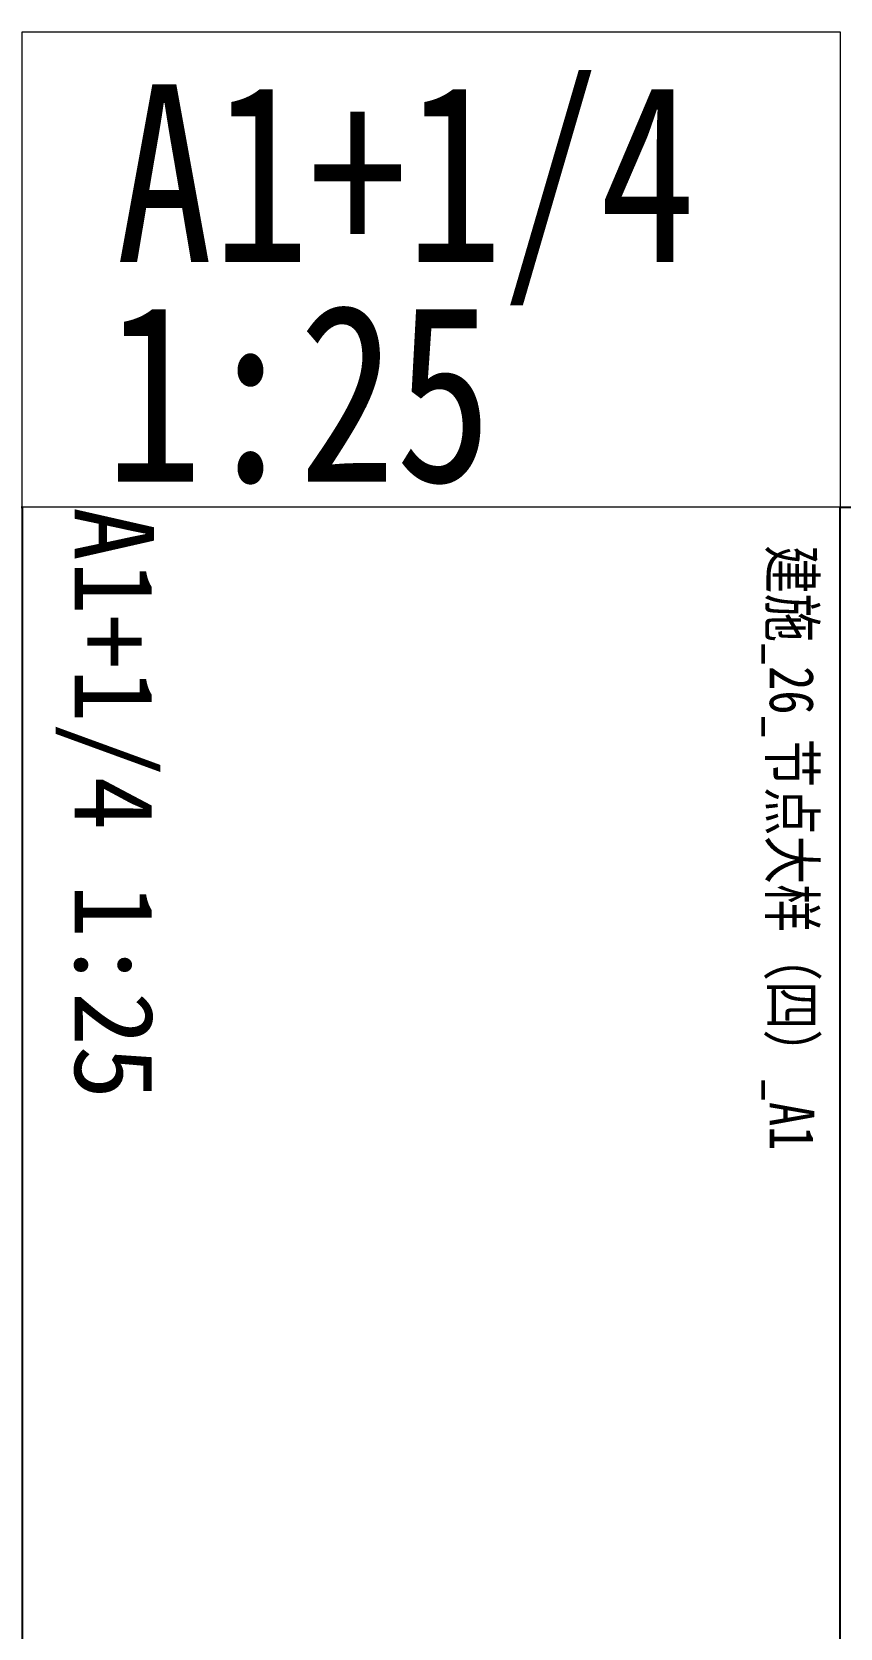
# Model space of a CAD drawing. Extents: x -1712635 to -854203, y -534641 to -21985.
# Drawn here: x -969383 to -961727, y -153501 to -138382 of the extents above; entities that cross this region are included whole.
import ezdxf

# ---------------------------------------------------------------- set-up
doc = ezdxf.new("R2010")
doc.units = 0
doc.header["$LTSCALE"] = 1000
doc.layers.add('yichutu', color=7, linetype='CONTINUOUS')
doc.layers.add('导图字', color=7, linetype='CONTINUOUS')
doc.layers.add('图框', color=9, linetype='CONTINUOUS', lineweight=18)
doc.styles.add('_TCH_LABEL', font='simhei.ttf')
doc.styles.add('黑体', font='simhei.ttf')

# ---------------------------------------------------------------- blocks, each defined once
blk = doc.blocks.new('yct-1051-594-26275-14850-25-1002.0')
at = {"layer": 'yichutu', "color": 7}
blk.add_lwpolyline([(0, 0), (0, 14850), (26275, 14850), (26275, 0)], close=True, dxfattribs=at)
at = {"layer": 'yichutu', "color": 7, "style": '_TCH_LABEL'}
blk.add_text('A1+1/4 1:25', height=750, dxfattribs=at).set_placement((0, 15350))

msp = doc.modelspace()

# ---------------------------------------------------------------- linework, layer by layer
at = {"layer": '图框', "color": 2}
msp.add_lwpolyline([(-961726.51, -142882.49), (-969476.51, -142882.49), (-969476.51, -138382.49), (-961726.51, -138382.49)], close=True, dxfattribs=at)

# ---------------------------------------------------------------- block references
at = {"layer": 'yichutu', "rotation": 270}
for p in [(-984326.51, -142882.49), (-961726.51, -142882.49)]:
    msp.add_blockref('yct-1051-594-26275-14850-25-1002.0', p, dxfattribs=at)

# ---------------------------------------------------------------- texts
at = {"layer": '图框', "color": 2, "style": '黑体', "width": 0.8}
for s, p in [('A1+1/4', (-968586.12, -140561.8)), ('1:25', (-968685.72, -142643.32))]:
    msp.add_text(s, height=1682.363, dxfattribs=at).set_placement(p)
at = {"layer": '导图字', "color": 1, "style": '黑体', "width": 0.8}
msp.add_text('建施_26_节点大样（四）_A1', height=420.5907, rotation=270, dxfattribs=at).set_placement((-962392.37, -143243.28))

doc.saveas('drawing.dxf')
